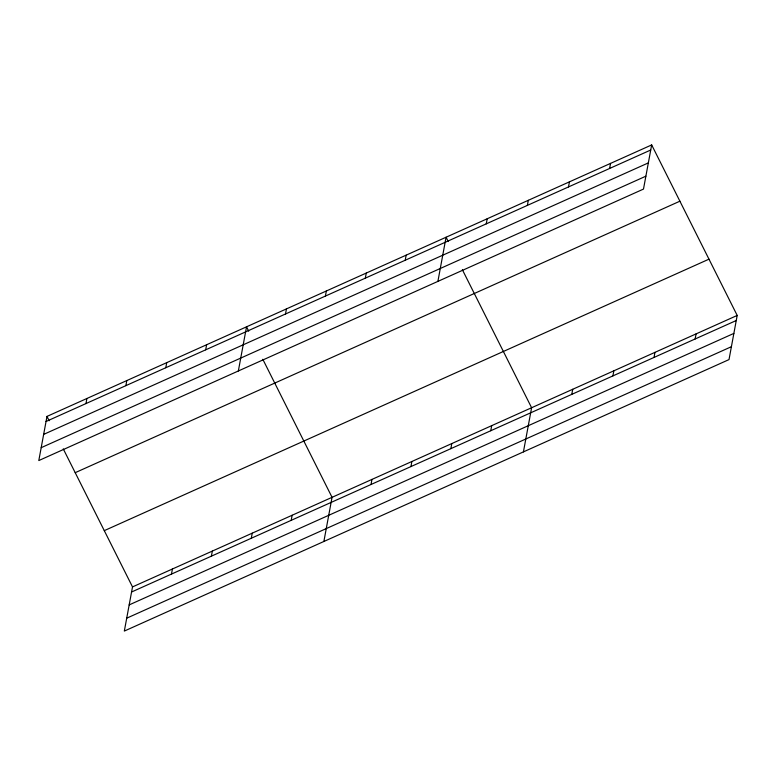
<?xml version="1.0" encoding="UTF-8"?>
<svg xmlns="http://www.w3.org/2000/svg" width="776" height="776" viewBox="0 0 776 776"><rect width="100%" height="100%" fill="white"/><g stroke="black" fill="none" stroke-linecap="round" stroke-linejoin="round"><path stroke-width="1.16" d="M46.987 416.411L38.8 460.566L643.488 189.082L651.675 144.928L46.987 416.411L49.15 420.747M85.952 403.578L86.893 398.495M125.858 385.662L126.798 380.579M165.773 367.746L166.714 362.664M63.263 448.877L132.512 586.918L124.325 631.072L729.013 359.589L737.2 315.434L651.675 144.928M205.679 349.83L206.62 344.738M171.477 574.085L172.417 569.002M238.348 370.976L246.535 326.822L248.698 331.148M211.382 556.169L212.333 551.086M285.5 313.989L286.441 308.906M251.298 538.253L252.239 533.16M325.406 296.073L326.347 290.99M291.204 520.337L292.145 515.245M365.321 278.157L366.262 273.074M323.873 541.483L332.06 497.329L262.812 359.288M405.227 260.241L406.168 255.149M371.025 484.496L371.966 479.413M437.897 281.387L446.074 237.233L448.247 241.559M410.931 466.58L411.881 461.497M486.251 223.857L487.202 218.774M450.846 448.664L451.787 443.571M527.37 205.398L528.32 200.315M490.752 430.738L491.693 425.655M568.488 186.938L569.438 181.846M523.422 451.894L531.608 407.74L462.36 269.699M609.616 168.479L610.557 163.387M571.786 394.363L572.727 389.28M612.904 375.904L613.845 370.812M654.023 357.445L654.963 352.352M695.141 338.976L696.082 333.893M46.036 421.504L650.734 150.011M43.65 434.395L648.338 162.902M41.186 447.674L645.875 176.191M75.204 472.681L679.892 201.197M104.285 530.648L708.973 259.165M132.512 586.918L737.2 315.434M131.571 592.001L736.259 320.517M129.175 604.902L733.863 333.408M126.721 618.181L731.409 346.697"/></g></svg>
